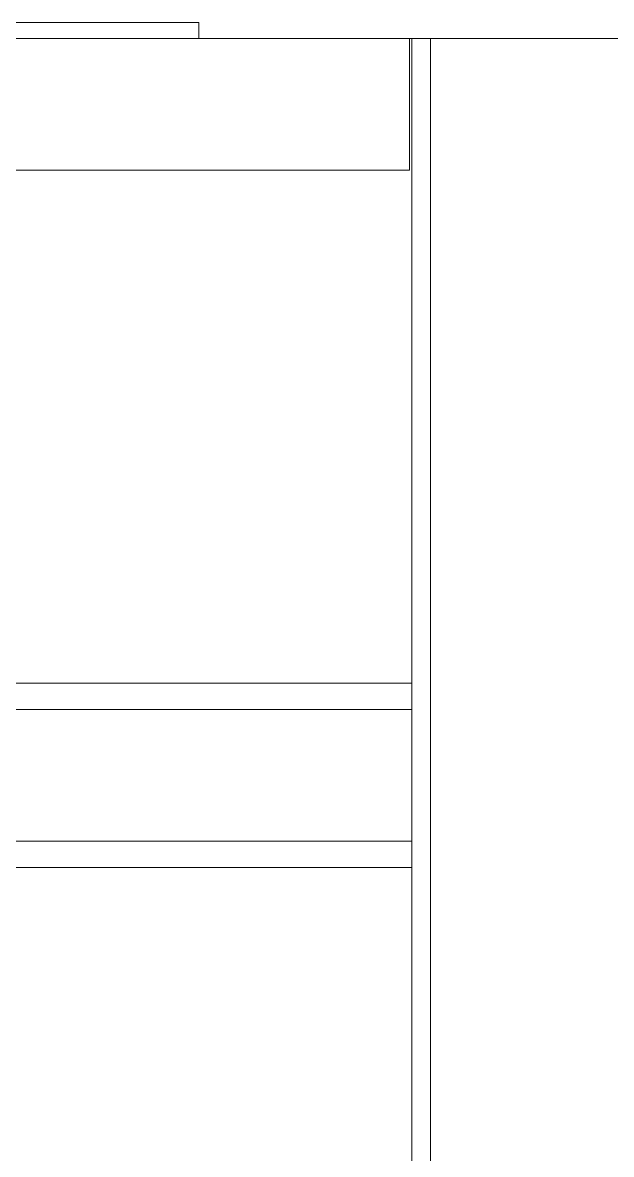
# Model space of a CAD drawing. Header units: millimetres. Extents: x 4137 to 6698, y 1400 to 3585.
# Drawn here: x 4912.4 to 5024.4, y 3193.8 to 3408.8 of the extents above; entities that cross this region are included whole.
import ezdxf

# ---------------------------------------------------------------- set-up
doc = ezdxf.new("R2010")
doc.units = ezdxf.units.MM
doc.layers.add('000-PI-ORMAR', color=2, linetype='Continuous')
doc.layers.add('002-PI-Kabelska kanalica', color=150, linetype='Continuous')

msp = doc.modelspace()

# ---------------------------------------------------------------- linework, layer by layer
at = {"layer": '000-PI-ORMAR', "color": 0, "linetype": 'ByBlock', "lineweight": 0}
for p, q in [((4945.95, 3408.78), (4334.95, 3408.78)), ((4945.95, 3405.78), (4945.95, 3408.78)), ((4945.95, 3405.78), (4989.95, 3405.78)), ((4989.95, 3405.78), (4989.95, 1515.78))]:
    msp.add_line(p, q, dxfattribs=at)
at = {"layer": '002-PI-Kabelska kanalica', "color": 0, "linetype": 'ByBlock', "lineweight": 0}
for p, q in [((4370.95, 3405.78), (4985.95, 3405.78)), ((4985.95, 3405.78), (4985.95, 3380.78)), ((4986.45, 3405.78), (5086.45, 3405.78)), ((4986.45, 3405.78), (4986.45, 1635.78)), ((4370.95, 3380.78), (4985.95, 3380.78))]:
    msp.add_line(p, q, dxfattribs=at)
at = {"layer": '002-PI-Kabelska kanalica', "color": 0, "linetype": 'ByBlock', "lineweight": 0, "ltscale": 0.25}
for p, q in [((4876.73, 3283.28), (4986.45, 3283.28)), ((4876.73, 3283.28), (4986.45, 3283.28)), ((4986.45, 3278.28), (4986.45, 3283.28)), ((4986.45, 3283.28), (4986.45, 3248.28)), ((4986.45, 3278.28), (4986.45, 3283.28)), ((4986.45, 3283.28), (4986.45, 3248.28)), ((4876.73, 3278.28), (4986.45, 3278.28)), ((4876.73, 3278.28), (4986.45, 3278.28)), ((4876.73, 3253.28), (4986.45, 3253.28)), ((4986.45, 3248.28), (4876.73, 3248.28))]:
    msp.add_line(p, q, dxfattribs=at)

doc.saveas('drawing.dxf')
